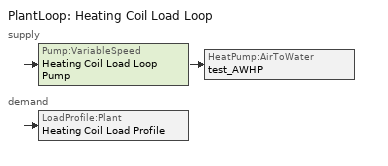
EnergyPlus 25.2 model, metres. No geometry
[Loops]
PlantLoop 'Heating Coil Load Loop'
 supply: Pump:VariableSpeed 'Heating Coil Load Loop Pump' > HeatPump:AirToWater 'test_AWHP'
 demand: LoadProfile:Plant 'Heating Coil Load Profile'
[Building]
Plant Load Profile Example: Loads convergence tolerance value=0.04; Maximum number of warmup days=25; Minimum number of warmup days=6; North axis=0; Solar distribution=FullInteriorAndExterior; Temperature convergence tolerance value=0.04; Terrain=Suburbs
[Site:Location]
Chicago: Elevation=190; Latitude=42; Longitude=-87.88; Time zone=-6
[SizingPeriod:DesignDay] Day of month=21; Humidity condition type=WetBulb; Sky clearness=1
Name | Barometric pressure | Daily dry bulb temperature range | Day type | Dry bulb temperature range modifier type | Maximum dry bulb temperature | Month | Wetbulb or dewpoint at maximum dry bulb | Wind direction | Wind speed
Chicago Ohare Intl Ap Ann Htg 99.6% Condns DB | 98934 | 0 | WinterDesignDay | DefaultMultipliers | -20 | 1 | -20 | 270 | 4.9
Chicago Summer 1% | 99063 | 10.7 | SummerDesignDay |  | 31.5 | 7 | 23 | 230 | 5.3
[EnergyManagementSystem:Actuator]
defrost_on: Actuated component control type=Defrost Flag; Actuated component type=HeatPump:AirToWater; Actuated component unique=test_AWHP
[EnergyManagementSystem:GlobalVariable]
EnergyManagementSystem:GlobalVariable 1: DefrostOn
EnergyManagementSystem:GlobalVariable 2: DefrostTimer
[EnergyManagementSystem:OutputVariable] Type of data in variable=Averaged; Update frequency=SystemTimestep
Name | Ems variable
EMS Defrost Flag | defrost_on
Outdoor Temp | OutdoorTemp
[EnergyManagementSystem:Program]
ControlDefrost: IF DefrostOn == 0.0; SET DefrostTimer = DefrostTimer + SystemTimeStep * 3600; IF (OutdoorTemp < 5.0) * (DefrostTimer >= 2400.0); SET DefrostOn = 1.0; SET DefrostTimer = 0.0; ENDIF; ELSE; SET DefrostTimer = DefrostTimer + SystemTimeStep * 3600; IF DefrostTimer >= 3600.0; SET DefrostOn = 0.0; SET DefrostTimer = 0.0; ENDIF; ENDIF
InitializeGlobalVars: SET DefrostOn = 0.0; SET DefrostTimer = 0.0
SetDefrostActuator: SET defrost_on = DefrostOn
[EnergyManagementSystem:ProgramCallingManager]
DefrostControl_Manager: AfterPredictorAfterHVACManagers; ControlDefrost; SetDefrostActuator
InitializeGlobalVars_Manager: BeginNewEnvironment; InitializeGlobalVars
[EnergyManagementSystem:Sensor]
OutdoorTemp: Output variable or output meter index key=Environment; Output variable or output meter=Site Outdoor Air Drybulb Temperature
[HeatPump:AirToWater]
test_AWHP: Control type=FixedSpeed; Crankcase heater capacity=100; Crankcase heater capacity function of temperature curve=CrankCaseHeaterPowerCurve; Heat pump defrost control=Timed; Heat pump defrost time period fraction=0.2; Heat pump multiplier=2; Heating energy input ratio function of plr curve name at speed 1=EIRCurveFuncPLR; Heating energy input ratio function of plr curve name at speed 2=EIRCurveFuncPLR2; Heating energy input ratio function of temperature curve name at speed 1=EIRCurveFuncTempHT; Heating energy input ratio function of temperature curve name at speed 2=EIRCurveFuncTempHT2; Maximum ambient temperature for crankcase heater operation=5; Maximum outdoor air temperature in heating mode=25; Minimum outdoor air temperature in heating mode=-20; Normalized heating capacity function of temperature curve name at speed 1=CapCurveFuncTempHT; Normalized heating capacity function of temperature curve name at speed 2=CapCurveFuncTempHT2; Number of speeds for heating=2; Operating mode control method=Load; Operating mode control option for multiple unit=SingleMode; Rated air flow rate in heating mode=Autosize; Rated cop for heating at speed 1=3.49; Rated cop for heating at speed 2=3.51; Rated heating capacity at speed 1=20000; Rated heating capacity at speed 2=Autosize; Rated inlet air temperature in heating mode=20; Rated leaving water temperature in heating mode=50; Rated water flow rate in heating mode=Autosize; Resistive defrost heater capacity=150; Sizing factor for heating=1
[LoadProfile:Plant]
Heating Coil Load Profile: Flow rate fraction schedule=Heating Coil Load Profile Flow Frac Schedule; Load schedule=Heating Coil Load Profile Load Schedule; Peak flow rate=0.005
[PlantEquipmentList]
Heating Coil Load Loop Heating Equipment: test_AWHP, HeatPump:AirToWater
[PlantEquipmentOperation:HeatingLoad]
Heating Coil Load Loop Heating Operation: Load range 1 lower limit=0; Load range 1 upper limit=10000000; Range 1 equipment list=Heating Coil Load Loop Heating Equipment
[PlantEquipmentOperationSchemes]
Heating Coil Load Loop Operation: Control scheme 1=Heating Coil Load Loop Heating Operation; Control scheme 1 schedule=AlwaysOnSchedule
[PlantLoop]
Heating Coil Load Loop: Fluid type=Water; Load distribution scheme=Optimal; Maximum loop flow rate=0.005; Maximum loop temperature=100; Minimum loop flow rate=0; Minimum loop temperature=3; Plant equipment operation scheme=Heating Coil Load Loop Operation; Plant loop volume=2
[Pump:VariableSpeed]
Heating Coil Load Loop Pump: Design maximum flow rate=0.005; Design minimum flow rate=0; Design power consumption=22; Design pump head=3000; Fraction of motor inefficiencies to fluid stream=0; Motor efficiency=0.87; Pump control type=Intermittent; Coefficient 1 of the part load performance curve=0; Coefficient 2 of the part load performance curve=1; Coefficient 3 of the part load performance curve=0; Coefficient 4 of the part load performance curve=0
[SetpointManager:Scheduled]
Heating Coil Load Loop Setpoint Manager: Control variable=Temperature; Schedule=Heating Coil Load Loop Setpoint Temperature Schedule; Setpoint node or nodelist=Heating Coil Load Loop Supply Outlet Node
[Sizing:Plant]
Heating Coil Load Loop: Design loop exit temperature=82; Loop design temperature difference=11; Loop type=Heating
[Curve:Biquadratic] Input unit type for x=Temperature; Input unit type for y=Temperature; Maximum value of x=50; Maximum value of y=20; Minimum value of x=30; Minimum value of y=-7; Output unit type=Dimensionless
Name | Maximum curve output | Minimum curve output | Coefficient1 constant | Coefficient2 x | Coefficient3 x 2 | Coefficient4 y | Coefficient5 y 2 | Coefficient6 x y
CapCurveFuncTempHT | 1.3 | 0.5 | 0.899 | -0.00045 | 0.00021 | 0.0185 | -0.0108 | 0.000617
CapCurveFuncTempHT2 | 1.3 | 0.5 | 0.885 | -0.0004 | 0.00019 | 0.0202 | -0.0096 | 0.00058
EIRCurveFuncTempHT; EIRCurveFuncTempHT2 | 1.5 | 0.7 | 1.055 | 0.00035 | -0.00027 | -0.0108 | 0.0145 | -0.00023
[Curve:Quadratic] Coefficient1 constant=1; Coefficient3 x 2=0
Name | Maximum value of x | Minimum value of x | Coefficient2 x
CrankCaseHeaterPowerCurve | 30 | -30 | 0.01
EIRCurveFuncPLR; EIRCurveFuncPLR2 | 1 | 0 | 0
[Schedule:Compact]
Heating Coil Load Profile Flow Frac Schedule: THROUGH: 03/31, FOR: AllDays, UNTIL: 24:00, 1, THROUGH: 09/30, FOR: AllDays, UNTIL: 24:00, 0, THROUGH: 12/31, FOR: AllDays, UNTIL: 24:00, 1
Heating Coil Load Profile Load Schedule: THROUGH: 03/31, FOR: AllDays, UNTIL:  4:00, 62000, UNTIL:  8:00, 25000, UNTIL:  9:00, 15000, UNTIL: 17:00, 9000, UNTIL: 24:00, 36000, THROUGH: 09/30, FOR: AllDays, UNTIL: 24:00, 0, THROUGH: 12/31, FOR: AllDays, UNTIL:  4:00, 62000, UNTIL:  8:00, 25000, UNTIL:  9:00, 15000, UNTIL: 17:00, 9000, UNTIL: 24:00, 36000
[Schedule:Constant]
Name | Hourly value
AlwaysOnSchedule | 1
Heating Coil Load Loop Setpoint Temperature Schedule | 65
